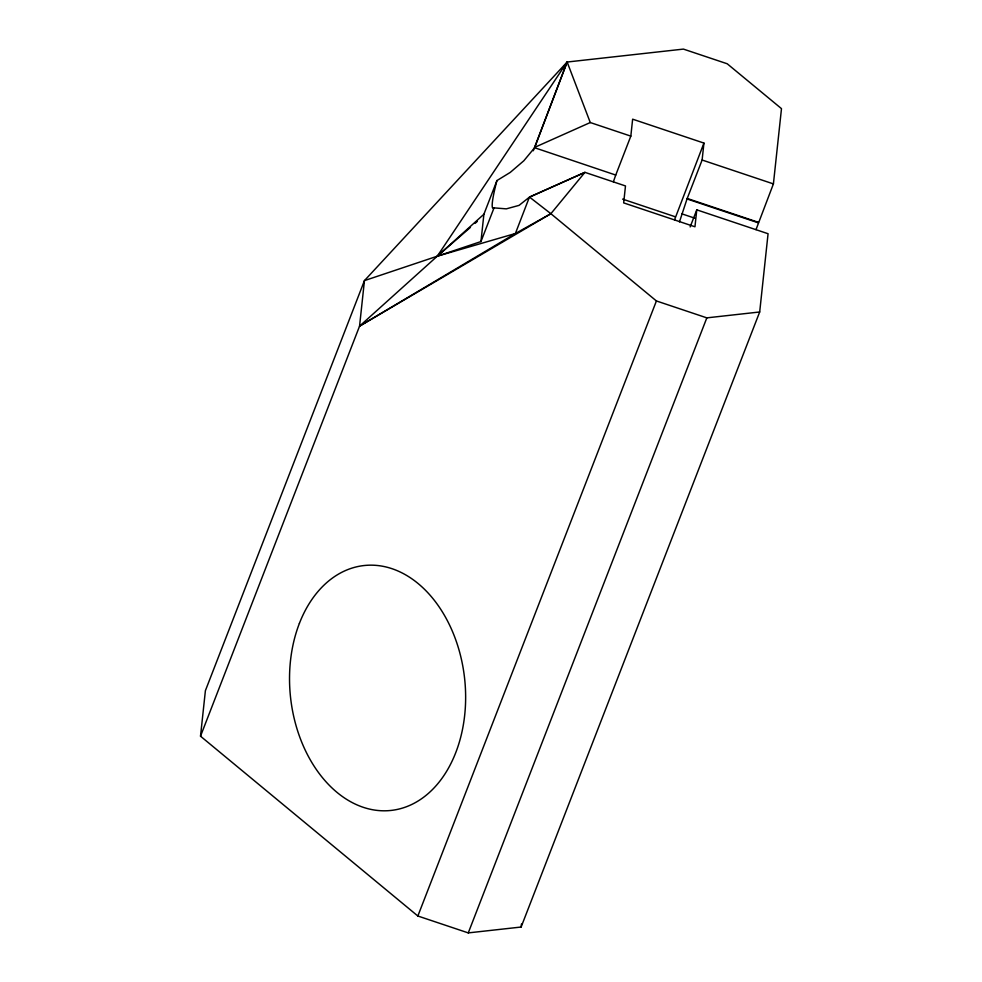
<?xml version="1.0" encoding="UTF-8"?>
<svg xmlns="http://www.w3.org/2000/svg" width="982" height="982" viewBox="0 0 982 982"><rect width="100%" height="100%" fill="white"/><g stroke="black" fill="none" stroke-linecap="round" stroke-linejoin="round"><path stroke-width="1.47" d="M690.15 226.928L696.778 209.841L768.071 233.728L759.687 311.981L521.123 927.033L468.267 932.9L417.853 916.01L200.512 736.193L205.398 690.665L364.445 280.619L567.142 62.026L683.423 49.1L727.208 63.769L781.488 108.646L773.411 183.904L756.017 229.616M200.512 736.193L359.559 326.147L364.445 280.619L480.959 241.56L494.032 207.877L506.319 208.859L519.061 205.373L529.519 197.087L584.928 172.353L625.485 185.942L623.668 202.893L694.961 226.781L696.778 209.841M480.959 241.56L483.893 214.248L496.953 180.553L510.223 172.427L523.848 160.753L534.613 147.73L567.142 62.026L590.268 122.541L630.825 136.13L615.739 175.054A60.467 6.125 -71.5 0 0 613.394 181.793M521.123 927.033L521.454 923.988M630.825 136.13L632.641 119.178L703.934 143.077L702.118 160.017L687.032 198.941L679.47 221.895M674.585 219.735L703.934 143.077M496.953 180.553L496.413 182.529A60.467 6.125 -71.5 0 0 493.651 208.282L494.032 207.877M533.287 150.762L567.142 62.026L437.272 256.204L515.39 233.507L550.877 213.708L584.928 172.353L529.519 197.087L550.877 213.708L656.418 300.958L706.831 317.861L759.687 311.981M529.273 197.492L515.39 233.507L359.559 326.147L483.893 214.248M417.853 916.01L656.418 300.958M468.267 932.9L706.831 317.861M437.272 256.204L470.427 227.394M474.993 223.43L477.289 221.441M359.559 326.147L550.877 213.708M534.859 147.275L590.268 122.541M702.118 160.017L773.411 183.904M687.216 198.462L758.509 222.349M687.032 198.941L758.325 222.828M681.962 213.88L694.79 218.176M622.588 199.113L675.346 216.789M534.613 147.73L615.739 175.054M299.412 623.337A123.192 87.545 83.7 0 0 381.617 810.751A123.192 87.545 83.7 0 0 451.781 629.867A123.192 87.545 83.7 0 0 299.412 623.337"/></g></svg>
